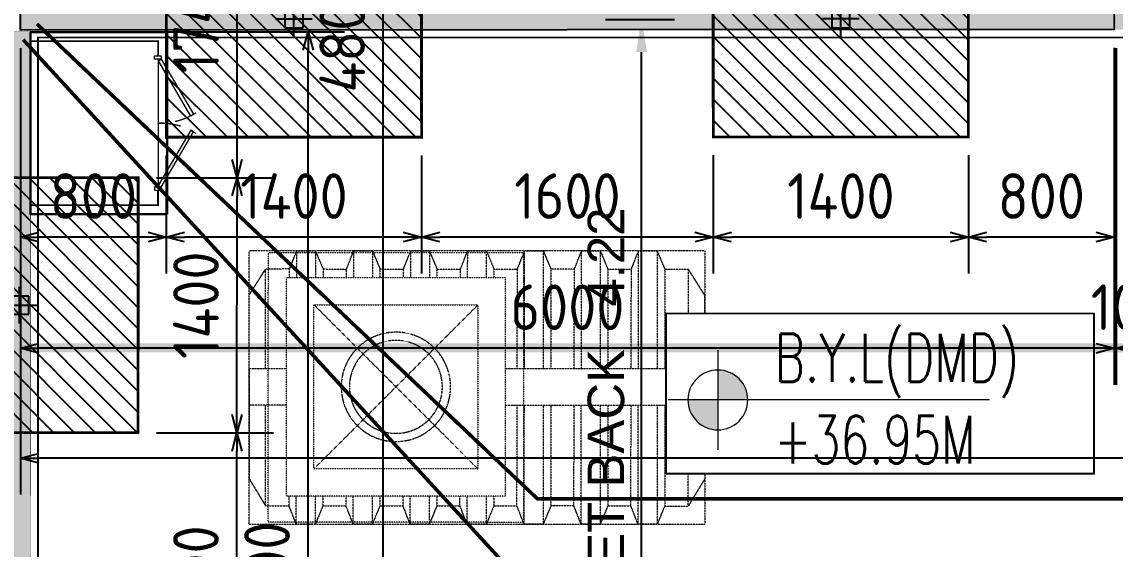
# Model space of a CAD drawing. Header units: centimetres. Extents: x -6122352 to 6876996, y -1694241 to 2592194.
# Drawn here: x 89048 to 95045, y -45072 to -42178 of the extents above; entities that cross this region are included whole.
import ezdxf

# ---------------------------------------------------------------- set-up
doc = ezdxf.new("R2010")
doc.units = ezdxf.units.CM
doc.header["$MEASUREMENT"] = 0
doc.header["$PDMODE"] = 66
doc.header["$PDSIZE"] = 100
for name, pattern in [('CENTER', [2, 1.25, -0.25, 0.25, -0.25]), ('DU23023_KAA_00_XX_M2_TR_KPTB_0024$0$DU23023_KAA_00_XX_M2_TR_XRBS_0024$0$PHANTOM2', [1.25, 0.625, -0.125, 0.125, -0.125, 0.125, -0.125]), ('HIDDEN', [0.375, 0.25, -0.125]), ('LTH-4G-M-XR-GROUND FLOOR PLAN$0$HIDDEN2', [0.1875, 0.125, -0.0625])]:
    doc.linetypes.add(name, pattern=pattern)
doc.layers.get('Defpoints').update_dxf_attribs({"color": 255, "linetype": 'CENTER'})
for name, color, linetype in [('00-MI-DIM', 7, 'Continuous'), ('@MI-FOOTINGS', 7, 'Continuous'), ('@MI-MEP', 7, 'Continuous'), ('@MI-REF LAYER', 7, 'Continuous'), ('@MI-TYPE-02', 6, 'Continuous'), ('CTECH-Text 2.5mm', 2, 'Continuous'), ('VD-WS-TEXT', 8, 'Continuous'), ('VD-WS-WATER TANK', 7, 'Continuous'), ('XREF1$0$S-LEVELS', 2, 'Continuous'), ('XREF1$0$TYPICAL NEW PROFILE', 3, 'Continuous')]:
    doc.layers.add(name, color=color, linetype=linetype)
doc.layers.add('08-Compound Wall-2', color=6, linetype='Continuous', lineweight=25, true_color=0xff00ff)
for name, color, linetype, lineweight in [('23585-XR-AR-102-8P-GF$0$A-FLOR-XREF', 8, 'Continuous', 9), ('A-ANNO-TEXT', 3, 'Continuous', 25), ('LTH-4G-M-XR-GROUND FLOOR PLAN$0$1717 X Water Tank Location_5B$0$00 Line 2', 6, 'Continuous', 13), ('XREF1$0$36-TAGLVL', 23, 'Continuous', 9), ('ZAT_WALL PANEL', 3, 'Continuous', 30)]:
    doc.layers.add(name, color=color, linetype=linetype, lineweight=lineweight)
doc.layers.add('LTH-4G-M-XR-GROUND FLOOR PLAN$0$PDF_Geometry', color=7, linetype='Continuous', true_color=0xcccccc)
doc.styles.add('DIMTEXT', font='romans.shx', dxfattribs={"width": 0.8})
doc.styles.add('Schueco-BEMSTIL', font='isocpeur.ttf', dxfattribs={"width": 0.9})
doc.styles.get("Standard").update_dxf_attribs({"font": 'arial.ttf'})
doc.styles.add('XREF1$0$DLT_TEXT', font='romans.shx', dxfattribs={"width": 0.7})
doc.dimstyles.new('DIM-25', dxfattribs={"dimscale": 25, "dimtxt": 2.5, "dimasz": 2.5, "dimexe": 1.25, "dimexo": 0.625, "dimgap": 1, "dimtad": 1, "dimdec": 0, "dimdsep": 46, "dimtxsty": 'DIMTEXT', "dimblk": 'AROW', "dimcen": 2.5, "dimse1": 1, "dimse2": 1, "dimclrd": 1, "dimclre": 1, "dimclrt": 2, "dimadec": 0, "dimazin": 0, "dimtfac": 1, "dimtdec": 0, "dimtmove": 0, "dimatfit": 3, "dimfxl": 1, "dimarcsym": 0})
doc.dimstyles.new('MI- JWC-TXT-2.5 MM', dxfattribs={"dimscale": 1.5, "dimtxt": 2.5, "dimasz": 1, "dimexe": 2, "dimexo": 1, "dimgap": 1, "dimtad": 1, "dimdec": 0, "dimdsep": 46, "dimtxsty": 'Schueco-BEMSTIL', "dimblk": 'OPEN30', "dimcen": 0, "dimdle": 2, "dimclrd": 140, "dimclre": 8, "dimclrt": 40, "dimadec": 0, "dimazin": 2, "dimtfac": 1, "dimtdec": 0, "dimtix": 1, "dimtmove": 2, "dimatfit": 3, "dimldrblk": 'OPEN', "dimfxl": 2, "dimlwd": -1, "dimlwe": -1, "dimarcsym": 0})
doc.dimstyles.get("Standard").update_dxf_attribs({"dimtxt": 5, "dimasz": 0.5, "dimexe": 0.18, "dimexo": 0.0625, "dimgap": 0.09, "dimtad": 0, "dimtih": 1, "dimtoh": 1, "dimdec": 0, "dimzin": 0, "dimdsep": 46, "dimtxsty": 'Standard', "dimcen": 0.09, "dimadec": 0, "dimazin": 0, "dimtfac": 1, "dimtdec": 0, "dimtofl": 0, "dimtmove": 0, "dimatfit": 3, "dimfxl": 1, "dimtolj": 1, "dimtzin": 0, "dimarcsym": 0})

# ---------------------------------------------------------------- blocks, each defined once
blk = doc.blocks.new('23585-XR-AR-BOUNDARY WALLS AND SETBACKS')
at = {"layer": '08-Compound Wall-2'}
blk.add_lwpolyline([(496529.0666, 2768948.8518), (496511.4457, 2768964.9989), (496505.4006, 2768958.4013), (496501.3472, 2768953.9775), (496497.2938, 2768949.5537), (496493.2404, 2768945.1299), (496489.187, 2768940.7061), (496483.073, 2768934.0337), (496500.6945, 2768917.8874)], dxfattribs=at)
blk = doc.blocks.new('A$C9d9485f6')
at = {"layer": 'A-ANNO-TEXT', "rotation": 312.4881850805905}
blk.add_blockref('23585-XR-AR-BOUNDARY WALLS AND SETBACKS', (-2377088.5348, -1504219.2521), dxfattribs=at)
blk = doc.blocks.new('AROW')
at = {"color": 1, "ltscale": 100}
for p, q in [((0, 0), (-3, 0)), ((0, -1), (0, 1))]:
    blk.add_line(p, q, dxfattribs=at)
blk.add_solid([(-1.28, 0.21), (-1.28, -0.21), (0, 0)], dxfattribs=at)
blk = doc.blocks.new('*D399')
at = {"layer": 'CTECH-Text 2.5mm', "color": 8, "lineweight": -2, "ltscale": 10, "transparency": 16777216}
blk.add_line((0.1, -0.1674), (0.9, -0.1674), dxfattribs=at)
at = {"layer": 'Defpoints', "color": 0, "ltscale": 10, "transparency": 16777216}
for p in [(0.05, 0), (0.95, 0), (0.95, -0.1674)]:
    blk.add_point(p, dxfattribs=at)
at = {"layer": 'CTECH-Text 2.5mm', "color": 8, "lineweight": -2, "ltscale": 10, "transparency": 16777216, "xscale": 0.05, "yscale": 0.05, "zscale": 0.05, "rotation": 180}
blk.add_blockref('AROW', (0.05, -0.1674), dxfattribs=at)
at = {"layer": 'CTECH-Text 2.5mm', "color": 8, "lineweight": -2, "ltscale": 10, "transparency": 16777216, "xscale": 0.05, "yscale": 0.05, "zscale": 0.05}
blk.add_blockref('AROW', (0.95, -0.1674), dxfattribs=at)
at = {"layer": 'CTECH-Text 2.5mm', "color": 8, "ltscale": 10, "transparency": 16777216, "insert": (0.5, -0.1124), "char_height": 0.09, "attachment_point": 5, "style": 'DIMTEXT'}
blk.add_mtext('900', dxfattribs=at)
blk = doc.blocks.new('*D400')
at = {"layer": 'CTECH-Text 2.5mm', "color": 8, "lineweight": -2, "ltscale": 10, "transparency": 16777216}
blk.add_line((0.8453, -0.65), (0.8453, -0.05), dxfattribs=at)
at = {"layer": 'Defpoints', "color": 0, "ltscale": 10, "transparency": 16777216}
for p in [(0.8453, 0), (0.95, 0), (0.95, -0.7)]:
    blk.add_point(p, dxfattribs=at)
at = {"layer": 'CTECH-Text 2.5mm', "color": 8, "lineweight": -2, "ltscale": 10, "transparency": 16777216, "xscale": 0.05, "yscale": 0.05, "zscale": 0.05}
for p, rotation in [((0.8453, 0), 90), ((0.8453, -0.7), 270)]:
    blk.add_blockref('AROW', p, dxfattribs=dict(at, rotation=rotation))
at = {"layer": 'CTECH-Text 2.5mm', "color": 8, "ltscale": 10, "transparency": 16777216, "insert": (0.7903, -0.35), "char_height": 0.09, "attachment_point": 5, "rotation": 90, "style": 'DIMTEXT'}
blk.add_mtext('700', dxfattribs=at)
blk = doc.blocks.new('WATER TANK-5G')
at = {"layer": 'VD-WS-WATER TANK', "color": 8, "linetype": 'HIDDEN', "lineweight": 0}
for p, q in [((-1250, 750), (-1250, -750)), ((-1250, 750), (1250, 750)), ((1250, -750), (1250, 750)), ((-1250, 506.4), (-1159.5, 650)), ((-1030.3, 650.1), (-1159.5, 650)), ((-1030.3, 650.1), (-1159.5, 650)), ((-1159.5, 104.3), (-1159.5, 650)), ((-717.8, 650.4), (-847, 650.3)), ((-534.5, 650.3), (-405.3, 650.3)), ((-92.8, 650.3), (-222, 650)), ((219.7, 650.3), (90.5, 650.3)), ((532.2, 650.3), (403, 650.3)), ((844.7, 650.2), (715.5, 650)), ((1030.3, 650.1), (1159.5, 650)), ((1030.3, 650.1), (1159.5, 650)), ((1159.5, 104.3), (1159.5, 650)), ((1250, 506.4), (1159.5, 650)), ((-1250, 6.4), (-1250, 506.4)), ((1250, 6.4), (1250, 506.4)), ((1250, 6.4), (1250, 506.4)), ((-1250, 104.3), (-1250, -97.9)), ((1250, 104.3), (1250, -97.9)), ((-1250, 0), (-1250, -500)), ((1250, 0), (1250, -500)), ((1250, 0), (1250, -500)), ((-1159.5, -650), (-1159.5, -97.9)), ((1159.5, -649.4), (1159.5, -97.9)), ((-1250, -500), (-1159.5, -650)), ((1250, -500), (1159.5, -649.4)), ((-1030.2, -649.9), (-1159.5, -650)), ((-717.8, -649.6), (-844.7, -649.7)), ((-532.2, -649.7), (-405.3, -649.7)), ((-92.8, -649.7), (-219.7, -650)), ((219.7, -649.8), (92.8, -649.8)), ((532.2, -649.4), (405.3, -649.7)), ((532.3, -650), (532.2, -650)), ((844.7, -649), (717.8, -649.2)), ((1159.5, -649.4), (1030.3, -649.7)), ((1250, -750), (-1250, -750))]:
    blk.add_line(p, q, dxfattribs=at)
at = {"layer": 'VD-WS-WATER TANK', "color": 8, "linetype": 'HIDDEN', "lineweight": 0, "ltscale": 0.2}
for p, q in [((-5.4, 453.5), (894.6, -446.5)), ((894.6, 453.5), (-5.4, -446.5))]:
    blk.add_line(p, q, dxfattribs=at)
at = {"layer": 'VD-WS-WATER TANK', "color": 8, "linetype": 'HIDDEN', "lineweight": 0}
for points in [[(-885.4, 104.3), (-886.4, 750), (-988.6, 750), (-1030.3, 650.3), (-1030.3, 104.3)], [(-988.6, 750), (-988.6, 104.3)], [(-846, 104.3), (-847, 650.3), (-886.4, 750)], [(-572.9, 104.3), (-573.9, 750), (-676.1, 750), (-717.8, 650.3), (-717.8, 104.3)], [(-676.1, 750), (-676.1, 104.3)], [(-533.5, 104.3), (-534.5, 650.3), (-573.9, 750)], [(-260.4, 104.3), (-261.4, 750), (-363.6, 750), (-405.3, 650.3), (-405.3, 104.3)], [(-363.6, 750), (-363.6, 104.3)], [(-221, 104.3), (-222, 650.3), (-261.4, 750)], [(51.3, 603.5), (51.1, 750), (-51.1, 750), (-92.8, 650.3), (-92.8, 603.5)], [(-51.1, 750), (-51.1, 603.5)], [(90.6, 603.5), (90.5, 650.3), (51.1, 750)], [(363.8, 603.5), (363.6, 750), (261.4, 750), (219.7, 650.3), (219.7, 603.5)], [(261.4, 750), (261.4, 603.5)], [(403.1, 603.5), (403, 650.3), (363.6, 750)], [(676.3, 603.5), (676.1, 750), (573.9, 750), (532.2, 650.3), (532.2, 603.5)], [(573.9, 750), (573.9, 603.5)], [(715.6, 603.5), (715.5, 650.3), (676.1, 750)], [(988.8, 603.5), (988.6, 750), (886.4, 750), (844.7, 650.3), (844.7, 603.5)], [(886.4, 750), (886.4, 603.5)], [(1028.1, 603.5), (1028, 650.3), (988.6, 750)], [(-155.4, 104.3), (-1250, 104.3), (-1250, -97.9), (-155.4, -97.9)], [(1044.6, -97.9), (1250, -97.9), (1250, 104.3), (1044.6, 104.3)], [(-1030.3, -97.9), (-1030.3, -649.7), (-988.6, -750), (-884.1, -750), (-844.7, -649.7), (-845.6, -97.9)], [(-988.6, -97.9), (-988.6, -750)], [(-884.1, -750), (-885.1, -97.9)], [(-717.8, -97.9), (-717.8, -649.7), (-676.1, -750), (-571.6, -750), (-532.2, -649.7), (-533.1, -97.9)], [(-676.1, -97.9), (-676.1, -750)], [(-571.6, -750), (-572.6, -97.9)], [(-405.3, -97.9), (-405.3, -649.7), (-363.6, -750), (-259.1, -750), (-219.7, -649.7), (-220.6, -97.9)], [(-363.6, -97.9), (-363.6, -750)], [(-259.1, -750), (-260.1, -97.9)], [(-92.8, -596.5), (-92.8, -649.7), (-51.1, -750), (53.4, -750), (92.8, -649.7), (92.8, -596.5)], [(-51.1, -596.5), (-51.1, -750)], [(53.4, -750), (53.2, -596.5)], [(219.7, -596.5), (219.7, -649.7), (261.4, -750), (365.9, -750), (405.3, -649.7), (405.3, -596.5)], [(261.4, -596.5), (261.4, -750)], [(365.9, -750), (365.7, -596.5)], [(532.2, -596.5), (532.2, -649.7), (573.9, -750), (678.4, -750), (717.8, -649.7), (717.8, -596.5)], [(573.9, -596.5), (573.9, -750)], [(678.4, -750), (678.2, -596.5)], [(844.7, -596.5), (844.7, -649.7), (886.4, -750), (990.9, -750), (1030.3, -649.7), (1030.2, -596.5)], [(886.4, -596.5), (886.4, -750)], [(990.9, -750), (990.6, -596.5)]]:
    blk.add_lwpolyline(points, dxfattribs=at)
at = {"layer": 'VD-WS-WATER TANK', "color": 8, "linetype": 'HIDDEN', "lineweight": 0, "ltscale": 0.2}
for points in [[(-255.4, -739.7), (1144.6, -739.7), (1144.6, 740.3), (-255.4, 740.3)], [(-155.4, -596.5), (1044.6, -596.5), (1044.6, 603.5), (-155.4, 603.5)], [(-5.4, -446.5), (894.6, -446.5), (894.6, 453.5), (-5.4, 453.5)]]:
    blk.add_lwpolyline(points, close=True, dxfattribs=at)
at = {"layer": 'VD-WS-WATER TANK', "color": 8, "linetype": 'HIDDEN', "lineweight": 0}
for radius in [300, 255]:
    blk.add_circle((444.6, 3.5), radius, dxfattribs=at)
blk = doc.blocks.new('XREF1$0$LVL  ATTR')
at = {"color": 7}
blk.add_wipeout([(-0.3373, 0.3835), (1.8973, 0.3835), (1.8973, -0.4505), (-0.3373, -0.4505)], dxfattribs=at)
at = {"layer": 'XREF1$0$36-TAGLVL', "extrusion": (-4.88814e-07, 1.40652e-17, 1)}
h = blk.add_hatch(color=252, dxfattribs=at)
h.paths.add_polyline_path([(-0.0654, 0.1563, 0.414214), (-0.2216, 0), (-0.0654, 0)])
h.paths.add_polyline_path([(0.0909, 0), (-0.0654, 0), (-0.0654, -0.1562, 0.414214)])
for p, q in [((-0.0654, -0.2604), (-0.0654, 0.2604)), ((1.3511, 0, 0), (-0.3253, 0, 0))]:
    blk.add_line(p, q, dxfattribs=at)
blk.add_circle((-0.0654, 0, 0), 0.1562, dxfattribs=at)
at = {"layer": 'XREF1$0$S-LEVELS', "color": 1}
blk.add_lwpolyline([(-0.3373, 0.3835), (1.8973, 0.3835), (1.8973, -0.4505), (-0.3373, -0.4505)], close=True, dxfattribs=at)
at = {"layer": 'XREF1$0$TYPICAL NEW PROFILE', "color": 3, "style": 'XREF1$0$DLT_TEXT', "width": 0.7}
for tag, p in [('+0.00M', (0.2413, 0.0671, -0.0001)), ('S.S.L', (0.2413, -0.3453, -0.0001))]:
    blk.add_attdef(tag, p, '', height=0.25, dxfattribs=at)
blk = doc.blocks.new('*D738')
at = {"color": 0, "lineweight": -2, "transparency": 16777216}
for p, q in [((494320.8834, 2767883.085), (494321.2614, 2767883.085)), ((494321.0814, 2767879.0421), (494321.0814, 2767882.905)), ((494320.7334, 2767878.8621), (494321.2614, 2767878.8621))]:
    blk.add_line(p, q, dxfattribs=at)
at = {"color": 0, "transparency": 16777216}
for points in [[(494321.0514, 2767882.905), (494321.1114, 2767882.905), (494321.0814, 2767883.085)], [(494321.0514, 2767879.0421), (494321.1114, 2767879.0421), (494321.0814, 2767878.8621)]]:
    blk.add_solid(points, dxfattribs=at)
at = {"layer": 'Defpoints', "color": 0, "transparency": 16777216}
for p in [(494320.8209, 2767883.085), (494321.0814, 2767883.085), (494320.6709, 2767878.8621)]:
    blk.add_point(p, dxfattribs=at)
at = {"color": 0, "transparency": 16777216, "insert": (494320.888, 2767880.9736), "char_height": 0.2, "attachment_point": 5, "rotation": 90}
blk.add_mtext('\\A1;SET BACK   4.22', dxfattribs=at)
blk = doc.blocks.new('_Open30')
at = {"color": 0, "linetype": 'ByBlock', "lineweight": -2}
for p, q in [((-1, 0.268), (0, 0)), ((0, 0), (-1, -0.268)), ((0, 0), (-1, 0))]:
    blk.add_line(p, q, dxfattribs=at)
blk = doc.blocks.new('*D964')
at = {"layer": '00-MI-DIM', "color": 8, "transparency": 16777216}
for p, q in [((436950.7, -173339.8), (438574.4, -173340.1)), ((436948.6, -179339.8), (438573.3, -179340.1))]:
    blk.add_line(p, q, dxfattribs=at)
at = {"layer": '00-MI-DIM', "color": 140, "transparency": 16777216}
blk.add_line((438373.3, -179240), (438374.4, -173440), dxfattribs=at)
at = {"layer": 'Defpoints', "color": 0, "transparency": 16777216}
for p in [(436850.7, -173339.8), (438374.4, -173340), (436848.6, -179339.8)]:
    blk.add_point(p, dxfattribs=at)
at = {"layer": '00-MI-DIM', "color": 140, "transparency": 16777216, "xscale": 100, "yscale": 100, "zscale": 100}
for p, rotation in [((438374.4, -173340), 89.98973417893167), ((438373.3, -179340), 269.9897341789317)]:
    blk.add_blockref('_Open30', p, dxfattribs=dict(at, rotation=rotation))
at = {"layer": '00-MI-DIM', "color": 40, "transparency": 16777216, "insert": (438148.8, -176340), "char_height": 250, "attachment_point": 5, "rotation": 89.98973, "style": 'Schueco-BEMSTIL'}
blk.add_mtext('6000', dxfattribs=at)
blk = doc.blocks.new('_Open')
at = {"color": 0, "linetype": 'ByBlock', "lineweight": -2}
for p, q in [((-1, 0.2), (0, 0)), ((-1, -0.2), (0, 0)), ((0, 0), (-1, 0))]:
    blk.add_line(p, q, dxfattribs=at)
blk = doc.blocks.new('*D972')
at = {"layer": '00-MI-DIM', "color": 8, "transparency": 16777216}
for p, q in [((436895.4, -149271.2), (438990.7, -149271.6)), ((436886.5, -197271.6), (438982.1, -197272))]:
    blk.add_line(p, q, dxfattribs=at)
at = {"layer": '00-MI-DIM', "color": 140, "transparency": 16777216}
blk.add_line((438782.2, -197172), (438790.7, -149371.5), dxfattribs=at)
at = {"layer": 'Defpoints', "color": 0, "transparency": 16777216}
for p in [(436795.4, -149271.2), (438790.7, -149271.5), (436786.5, -197271.6)]:
    blk.add_point(p, dxfattribs=at)
at = {"layer": '00-MI-DIM', "color": 140, "transparency": 16777216, "xscale": 100, "yscale": 100, "zscale": 100}
for p, rotation in [((438790.7, -149271.5), 89.98973417893167), ((438782.1, -197272), 269.9897341789317)]:
    blk.add_blockref('_Open30', p, dxfattribs=dict(at, rotation=rotation))
at = {"layer": '00-MI-DIM', "color": 40, "transparency": 16777216, "insert": (438561.4, -173271.7), "char_height": 250, "attachment_point": 5, "rotation": 89.98973, "style": 'Schueco-BEMSTIL'}
blk.add_mtext('48000', dxfattribs=at)
blk = doc.blocks.new('T2-FOOTING PLAN')
at = {"layer": '@MI-FOOTINGS', "transparency": 33554679}
h = blk.add_hatch(dxfattribs=at)
h.set_pattern_fill('ANSI31', color=8, scale=650)
h.paths.add_polyline_path([(-700, 650), (700, 650), (700, -650), (-700, -650)])
at = {"layer": '@MI-FOOTINGS', "color": 160, "true_color": 0x3340f0, "const_width": 15}
blk.add_lwpolyline([(-700, 650), (700, 650), (700, -650), (-700, -650)], close=True, dxfattribs=at)
at = {"layer": '@MI-FOOTINGS', "color": 30}
blk.add_point((0, 0), dxfattribs=at)
blk = doc.blocks.new('*D953')
at = {"layer": '00-MI-DIM', "color": 8, "transparency": 16777216}
for p, q in [((437541.4, -175539.9), (438183.8, -175540)), ((437541.1, -177139.9), (438183.5, -177140))]:
    blk.add_line(p, q, dxfattribs=at)
at = {"layer": '00-MI-DIM', "color": 140, "transparency": 16777216}
blk.add_line((437983.6, -177040), (437983.8, -175640), dxfattribs=at)
at = {"layer": 'Defpoints', "color": 0, "transparency": 16777216}
for p in [(437441.4, -175539.9), (437983.8, -175540), (437441.1, -177139.9)]:
    blk.add_point(p, dxfattribs=at)
at = {"layer": '00-MI-DIM', "color": 140, "transparency": 16777216, "xscale": 100, "yscale": 100, "zscale": 100}
for p, rotation in [((437983.8, -175540), 89.98973417893167), ((437983.5, -177140), 269.9897341789317)]:
    blk.add_blockref('_Open30', p, dxfattribs=dict(at, rotation=rotation))
at = {"layer": '00-MI-DIM', "color": 40, "transparency": 16777216, "insert": (437758.7, -176339.9), "char_height": 250, "attachment_point": 5, "rotation": 89.98973, "style": 'Schueco-BEMSTIL'}
blk.add_mtext('1600', dxfattribs=at)
blk = doc.blocks.new('*D954')
at = {"layer": '00-MI-DIM', "color": 8, "transparency": 16777216}
for p, q in [((437541.7, -174139.9), (438184.1, -174140)), ((437541.4, -175539.9), (438183.8, -175540))]:
    blk.add_line(p, q, dxfattribs=at)
at = {"layer": '00-MI-DIM', "color": 140, "transparency": 16777216}
blk.add_line((437983.8, -175440), (437984.1, -174240), dxfattribs=at)
at = {"layer": 'Defpoints', "color": 0, "transparency": 16777216}
for p in [(437441.7, -174139.9), (437984.1, -174140), (437441.4, -175539.9)]:
    blk.add_point(p, dxfattribs=at)
at = {"layer": '00-MI-DIM', "color": 140, "transparency": 16777216, "xscale": 100, "yscale": 100, "zscale": 100}
for p, rotation in [((437984.1, -174140), 89.98973417893167), ((437983.8, -175540), 269.9897341789317)]:
    blk.add_blockref('_Open30', p, dxfattribs=dict(at, rotation=rotation))
at = {"layer": '00-MI-DIM', "color": 40, "transparency": 16777216, "insert": (437759, -174839.9), "char_height": 250, "attachment_point": 5, "rotation": 89.98973, "style": 'Schueco-BEMSTIL'}
blk.add_mtext('1400', dxfattribs=at)
blk = doc.blocks.new('*D955')
at = {"layer": '00-MI-DIM', "color": 8, "transparency": 16777216}
for p, q in [((437542.5, -172400.4), (438184.4, -172400.5)), ((437541.7, -174139.9), (438184.1, -174140))]:
    blk.add_line(p, q, dxfattribs=at)
at = {"layer": '00-MI-DIM', "color": 140, "transparency": 16777216}
blk.add_line((437984.1, -174040), (437984.4, -172500.4), dxfattribs=at)
at = {"layer": 'Defpoints', "color": 0, "transparency": 16777216}
for p in [(437442.5, -172400.3), (437984.4, -172400.4), (437441.7, -174139.9)]:
    blk.add_point(p, dxfattribs=at)
at = {"layer": '00-MI-DIM', "color": 140, "transparency": 16777216, "xscale": 100, "yscale": 100, "zscale": 100}
for p, rotation in [((437984.4, -172400.4), 89.98973417893167), ((437984.1, -174140), 269.9897341789317)]:
    blk.add_blockref('_Open30', p, dxfattribs=dict(at, rotation=rotation))
at = {"layer": '00-MI-DIM', "color": 40, "transparency": 16777216, "insert": (437759.2, -173270.2), "char_height": 250, "attachment_point": 5, "rotation": 89.98973, "style": 'Schueco-BEMSTIL'}
blk.add_mtext('1740', dxfattribs=at)
blk = doc.blocks.new('*D1055')
at = {"layer": '@MI-TYPE-02', "color": 8, "transparency": 16777216}
for p, q in [((597042.2, 2768794), (597042.2, 2766945.5)), ((597052.2, 2768792.9), (597052.2, 2766945.5))]:
    blk.add_line(p, q, dxfattribs=at)
at = {"layer": '@MI-TYPE-02', "color": 140, "transparency": 16777216}
for p, q in [((596942.2, 2767145.5), (596842.2, 2767145.5)), ((597052.2, 2767145.5), (597042.2, 2767145.5)), ((597152.2, 2767145.5), (597252.2, 2767145.5))]:
    blk.add_line(p, q, dxfattribs=at)
at = {"layer": 'Defpoints', "color": 0, "transparency": 16777216}
for p in [(597042.2, 2768894), (597052.2, 2768892.9), (597042.2, 2767145.5)]:
    blk.add_point(p, dxfattribs=at)
at = {"layer": '@MI-TYPE-02', "color": 140, "transparency": 16777216, "xscale": 100, "yscale": 100, "zscale": 100}
blk.add_blockref('_Open30', (597042.2, 2767145.5), dxfattribs=at)
at = {"layer": '@MI-TYPE-02', "color": 140, "transparency": 16777216, "xscale": 100, "yscale": 100, "zscale": 100, "rotation": 180}
blk.add_blockref('_Open30', (597052.2, 2767145.5), dxfattribs=at)
at = {"layer": '@MI-TYPE-02', "color": 40, "transparency": 16777216, "insert": (597047.2, 2767370.5), "char_height": 250, "attachment_point": 5, "style": 'Schueco-BEMSTIL'}
blk.add_mtext('10', dxfattribs=at)
blk = doc.blocks.new('*D1056')
at = {"layer": '@MI-TYPE-02', "color": 8, "transparency": 16777216}
for p, q in [((591042.2, 2768791.8), (591042.2, 2766945.5)), ((597042.2, 2768794), (597042.2, 2766945.5))]:
    blk.add_line(p, q, dxfattribs=at)
at = {"layer": '@MI-TYPE-02', "color": 140, "transparency": 16777216}
blk.add_line((596942.2, 2767145.5), (591142.2, 2767145.5), dxfattribs=at)
at = {"layer": 'Defpoints', "color": 0, "transparency": 16777216}
for p in [(591042.2, 2768891.8), (597042.2, 2768894), (591042.2, 2767145.5)]:
    blk.add_point(p, dxfattribs=at)
at = {"layer": '@MI-TYPE-02', "color": 140, "transparency": 16777216, "xscale": 100, "yscale": 100, "zscale": 100, "rotation": 180}
blk.add_blockref('_Open30', (591042.2, 2767145.5), dxfattribs=at)
at = {"layer": '@MI-TYPE-02', "color": 140, "transparency": 16777216, "xscale": 100, "yscale": 100, "zscale": 100}
blk.add_blockref('_Open30', (597042.2, 2767145.5), dxfattribs=at)
at = {"layer": '@MI-TYPE-02', "color": 40, "transparency": 16777216, "insert": (594042.2, 2767370.5), "char_height": 250, "attachment_point": 5, "style": 'Schueco-BEMSTIL'}
blk.add_mtext('6000', dxfattribs=at)
blk = doc.blocks.new('*D1064')
at = {"layer": '@MI-TYPE-02', "color": 8, "transparency": 16777216}
for p, q in [((-36164.8, -166.5), (-36164.8, -1404.9)), ((-36964.9, -755.9), (-36964.9, -1404.9))]:
    blk.add_line(p, q, dxfattribs=at)
at = {"layer": '@MI-TYPE-02', "color": 140, "transparency": 16777216}
blk.add_line((-36264.8, -1204.9), (-36864.9, -1204.9), dxfattribs=at)
at = {"layer": 'Defpoints', "color": 0, "transparency": 16777216}
for p in [(-36164.8, -66.5), (-36964.9, -655.9), (-36964.9, -1204.9)]:
    blk.add_point(p, dxfattribs=at)
at = {"layer": '@MI-TYPE-02', "color": 140, "transparency": 16777216, "xscale": 100, "yscale": 100, "zscale": 100, "rotation": 180}
blk.add_blockref('_Open30', (-36964.9, -1204.9), dxfattribs=at)
at = {"layer": '@MI-TYPE-02', "color": 140, "transparency": 16777216, "xscale": 100, "yscale": 100, "zscale": 100}
blk.add_blockref('_Open30', (-36164.8, -1204.9), dxfattribs=at)
at = {"layer": '@MI-TYPE-02', "color": 40, "transparency": 16777216, "insert": (-36564.8, -979.9), "char_height": 250, "attachment_point": 5, "style": 'Schueco-BEMSTIL'}
blk.add_mtext('800', dxfattribs=at)
blk = doc.blocks.new('*D1065')
at = {"layer": '@MI-TYPE-02', "color": 8, "transparency": 16777216}
for p, q in [((-38364.9, -756.2), (-38364.9, -1404.9)), ((-36964.9, -755.9), (-36964.9, -1404.9))]:
    blk.add_line(p, q, dxfattribs=at)
at = {"layer": '@MI-TYPE-02', "color": 140, "transparency": 16777216}
blk.add_line((-37064.9, -1204.9), (-38264.9, -1204.9), dxfattribs=at)
at = {"layer": 'Defpoints', "color": 0, "transparency": 16777216}
for p in [(-38364.9, -656.2), (-36964.9, -655.9), (-38364.9, -1204.9)]:
    blk.add_point(p, dxfattribs=at)
at = {"layer": '@MI-TYPE-02', "color": 140, "transparency": 16777216, "xscale": 100, "yscale": 100, "zscale": 100, "rotation": 180}
blk.add_blockref('_Open30', (-38364.9, -1204.9), dxfattribs=at)
at = {"layer": '@MI-TYPE-02', "color": 140, "transparency": 16777216, "xscale": 100, "yscale": 100, "zscale": 100}
blk.add_blockref('_Open30', (-36964.9, -1204.9), dxfattribs=at)
at = {"layer": '@MI-TYPE-02', "color": 40, "transparency": 16777216, "insert": (-37664.9, -979.9), "char_height": 250, "attachment_point": 5, "style": 'Schueco-BEMSTIL'}
blk.add_mtext('1400', dxfattribs=at)
blk = doc.blocks.new('*D1062')
at = {"layer": '@MI-TYPE-02', "color": 8, "transparency": 16777216}
for p, q in [((-39964.9, -756.5), (-39964.9, -1404.9)), ((-38364.9, -756.2), (-38364.9, -1404.9))]:
    blk.add_line(p, q, dxfattribs=at)
at = {"layer": '@MI-TYPE-02', "color": 140, "transparency": 16777216}
blk.add_line((-38464.9, -1204.9), (-39864.9, -1204.9), dxfattribs=at)
at = {"layer": 'Defpoints', "color": 0, "transparency": 16777216}
for p in [(-39964.9, -656.5), (-38364.9, -656.2), (-39964.9, -1204.9)]:
    blk.add_point(p, dxfattribs=at)
at = {"layer": '@MI-TYPE-02', "color": 140, "transparency": 16777216, "xscale": 100, "yscale": 100, "zscale": 100, "rotation": 180}
blk.add_blockref('_Open30', (-39964.9, -1204.9), dxfattribs=at)
at = {"layer": '@MI-TYPE-02', "color": 140, "transparency": 16777216, "xscale": 100, "yscale": 100, "zscale": 100}
blk.add_blockref('_Open30', (-38364.9, -1204.9), dxfattribs=at)
at = {"layer": '@MI-TYPE-02', "color": 40, "transparency": 16777216, "insert": (-39164.9, -979.9), "char_height": 250, "attachment_point": 5, "style": 'Schueco-BEMSTIL'}
blk.add_mtext('1600', dxfattribs=at)
blk = doc.blocks.new('*D1063')
at = {"layer": '@MI-TYPE-02', "color": 8, "transparency": 16777216}
for p, q in [((-41364.9, -756.7), (-41364.9, -1404.9)), ((-39964.9, -756.5), (-39964.9, -1404.9))]:
    blk.add_line(p, q, dxfattribs=at)
at = {"layer": '@MI-TYPE-02', "color": 140, "transparency": 16777216}
blk.add_line((-40064.9, -1204.9), (-41264.9, -1204.9), dxfattribs=at)
at = {"layer": 'Defpoints', "color": 0, "transparency": 16777216}
for p in [(-41364.9, -656.7), (-39964.9, -656.5), (-41364.9, -1204.9)]:
    blk.add_point(p, dxfattribs=at)
at = {"layer": '@MI-TYPE-02', "color": 140, "transparency": 16777216, "xscale": 100, "yscale": 100, "zscale": 100, "rotation": 180}
blk.add_blockref('_Open30', (-41364.9, -1204.9), dxfattribs=at)
at = {"layer": '@MI-TYPE-02', "color": 140, "transparency": 16777216, "xscale": 100, "yscale": 100, "zscale": 100}
blk.add_blockref('_Open30', (-39964.9, -1204.9), dxfattribs=at)
at = {"layer": '@MI-TYPE-02', "color": 40, "transparency": 16777216, "insert": (-40664.9, -979.9), "char_height": 250, "attachment_point": 5, "style": 'Schueco-BEMSTIL'}
blk.add_mtext('1400', dxfattribs=at)
blk = doc.blocks.new('*D1061')
at = {"layer": '@MI-TYPE-02', "color": 8, "transparency": 16777216}
for p, q in [((-42164.7, -168.7), (-42164.7, -1404.9)), ((-41364.9, -756.7), (-41364.9, -1404.9))]:
    blk.add_line(p, q, dxfattribs=at)
at = {"layer": '@MI-TYPE-02', "color": 140, "transparency": 16777216}
blk.add_line((-41464.9, -1204.9), (-42064.7, -1204.9), dxfattribs=at)
at = {"layer": 'Defpoints', "color": 0, "transparency": 16777216}
for p in [(-42164.7, -68.7), (-41364.9, -656.7), (-42164.7, -1204.9)]:
    blk.add_point(p, dxfattribs=at)
at = {"layer": '@MI-TYPE-02', "color": 140, "transparency": 16777216, "xscale": 100, "yscale": 100, "zscale": 100, "rotation": 180}
blk.add_blockref('_Open30', (-42164.7, -1204.9), dxfattribs=at)
at = {"layer": '@MI-TYPE-02', "color": 140, "transparency": 16777216, "xscale": 100, "yscale": 100, "zscale": 100}
blk.add_blockref('_Open30', (-41364.9, -1204.9), dxfattribs=at)
at = {"layer": '@MI-TYPE-02', "color": 40, "transparency": 16777216, "insert": (-41764.8, -979.9), "char_height": 250, "attachment_point": 5, "style": 'Schueco-BEMSTIL'}
blk.add_mtext('800', dxfattribs=at)
blk = doc.blocks.new('*D1057')
at = {"layer": '@MI-TYPE-02', "color": 8, "transparency": 16777216}
for p, q in [((591042, 2768791.8), (591042, 2766342)), ((633207, 2768800.5), (633207, 2766342))]:
    blk.add_line(p, q, dxfattribs=at)
at = {"layer": '@MI-TYPE-02', "color": 140, "transparency": 16777216}
blk.add_line((633107, 2766542), (591142, 2766542), dxfattribs=at)
at = {"layer": 'Defpoints', "color": 0, "transparency": 16777216}
for p in [(633207, 2768900.5), (591042, 2768891.8), (591042, 2766542)]:
    blk.add_point(p, dxfattribs=at)
at = {"layer": '@MI-TYPE-02', "color": 140, "transparency": 16777216, "xscale": 100, "yscale": 100, "zscale": 100, "rotation": 180}
blk.add_blockref('_Open30', (591042, 2766542), dxfattribs=at)
at = {"layer": '@MI-TYPE-02', "color": 140, "transparency": 16777216, "xscale": 100, "yscale": 100, "zscale": 100}
blk.add_blockref('_Open30', (633207, 2766542), dxfattribs=at)
at = {"layer": '@MI-TYPE-02', "color": 40, "transparency": 16777216, "insert": (612124.5, 2766767), "char_height": 250, "attachment_point": 5, "style": 'Schueco-BEMSTIL'}
blk.add_mtext('42165', dxfattribs=at)
blk = doc.blocks.new('A$C105233b1')
at = {"layer": 'LTH-4G-M-XR-GROUND FLOOR PLAN$0$1717 X Water Tank Location_5B$0$00 Line 2', "color": 8, "linetype": 'Continuous'}
blk.add_lwpolyline([(0.8683, -0.7, 0.01, 0.01, 0), (0.95, -0.7, 0.01, 0.01, 0), (0.95, 0, 0.01, 0.01, 0), (0.05, 0, 0.01, 0.01, 0), (0.05, -0.7, 0.01, 0.01, 0), (0.1308, -0.7, 0, 0, 0)], format="xyseb", dxfattribs=at)
at = {"layer": 'LTH-4G-M-XR-GROUND FLOOR PLAN$0$PDF_Geometry', "color": 8, "lineweight": 5}
for points in [[(0.148, -0.7172), (0.148, -0.6812), (0.1308, -0.6812), (0.1308, -0.7172)], [(0.4512, -0.8952), (0.4606, -0.8796), (0.1574, -0.7016), (0.148, -0.7172)], [(0.548, -0.8952), (0.5386, -0.8796), (0.8418, -0.7016), (0.8512, -0.7172)], [(0.8512, -0.7172), (0.8512, -0.6812), (0.8683, -0.6812), (0.8683, -0.7172)]]:
    blk.add_lwpolyline(points, close=True, dxfattribs=at)
blk.add_lwpolyline([(0.148, -0.7), (0.8512, -0.7)], dxfattribs=at)
at = {"layer": 'LTH-4G-M-XR-GROUND FLOOR PLAN$0$PDF_Geometry', "color": 8, "linetype": 'LTH-4G-M-XR-GROUND FLOOR PLAN$0$HIDDEN2', "lineweight": 5}
for centre, start, end in [((0.148, -0.7172), 327.14098, 2.80241), ((0.8512, -0.7172), 177.19816, 212.8596)]:
    blk.add_arc(centre, 0.3516, start, end, dxfattribs=at)
at = {"layer": 'ZAT_WALL PANEL', "color": 1}
blk.add_lwpolyline([(1, -0.75), (1, 0), (0, 0), (0, -0.75), (1, -0.75)], dxfattribs=at)
at = {"layer": 'CTECH-Text 2.5mm', "color": 8, "ltscale": 10}
dim = blk.add_linear_dim(base=(0.95, -0.1674), p1=(0.05, 0), p2=(0.95, 0), dimstyle='DIM-25', override={"dimscale": 1, "dimtxt": 0.09, "dimasz": 0.05, "dimgap": 0.01, "dimlfac": 1000, "dimclrd": 8, "dimclre": 8, "dimclrt": 8}, dxfattribs=at)
dim.commit()
dim.dimension.update_dxf_attribs({"geometry": '*D399', "text_midpoint": (0.5, -0.1124)})
dim = blk.add_linear_dim(base=(0.8453, 0), p1=(0.95, -0.7), p2=(0.95, 0), angle=90, dimstyle='DIM-25', override={"dimscale": 1, "dimtxt": 0.09, "dimasz": 0.05, "dimgap": 0.01, "dimlfac": 1000, "dimclrd": 8, "dimclre": 8, "dimclrt": 8}, dxfattribs=at)
dim.commit()
dim.dimension.update_dxf_attribs({"geometry": '*D400', "text_midpoint": (0.7903, -0.35)})
blk = doc.blocks.new('23585-XR-AR-END-ANNO-GF')
at = {"linetype": 'Continuous', "xscale": -1000, "yscale": 1000, "zscale": 1000, "rotation": 90.00056989643812}
blk.add_blockref('A$C105233b1', (200, 23900), dxfattribs=at)
at = {"layer": 'VD-WS-TEXT', "xscale": -1, "rotation": 359.9999650036473}
blk.add_blockref('WATER TANK-5G', (2649.9, 21950), dxfattribs=at)
blk = doc.blocks.new('A$Cab812dd2')
at = {"layer": '23585-XR-AR-102-8P-GF$0$A-FLOR-XREF', "xscale": 0.001, "yscale": 0.001, "zscale": 0.001, "rotation": 359.9966949245884}
blk.add_blockref('23585-XR-AR-END-ANNO-GF', (-0.1414, 0.0299), dxfattribs=at)
blk = doc.blocks.new('A$C26b54db7')
dim = blk.add_linear_dim(base=(3.4119, 25.0575), p1=(3.0015, 20.8345), p2=(3.1514, 25.0575), angle=90, text='SET BACK   <>', dimstyle='Standard', override={"dimtxt": 0.2, "dimtad": 1, "dimtih": 0, "dimdec": 2, "dimrnd": 0})
dim.commit()
dim.dimension.update_dxf_attribs({"geometry": '*D738', "text_midpoint": (3.2185, 22.946), "insert": (-494317.6694, -2767858.0276)})
blk = doc.blocks.new('T2-PARTITION WALL')
at = {"layer": '@MI-TYPE-02'}
h = blk.add_hatch(color=256, dxfattribs=at)
h.dxf.hatch_style = 1
h.paths.add_polyline_path([(-71, -42098.6), (-68.9, -48000.4), (51.1, -48000.4), (49, -42098.6)])
h.paths.add_polyline_path([(-68.9, -36088.6), (-71, -42088.6), (49, -42088.6), (51.1, -36088.6)])
h.paths.add_polyline_path([(-66.8, -30078.6), (-68.9, -36078.6), (51.1, -36078.6), (53.2, -30078.6)])
h.paths.add_polyline_path([(-64.6, -24068.6), (-66.8, -30068.6), (53.2, -30068.6), (55.4, -24068.6)])
h.paths.add_polyline_path([(-64.6, -23929), (-63.5, -17929), (56.5, -17929.1), (55.4, -23929.1)])
h.paths.add_polyline_path([(-63.5, -17919), (-62.4, -11919), (57.6, -11919.1), (56.5, -17919.1)])
h.paths.add_polyline_path([(-62.4, -11909), (-61.4, -5909), (58.6, -5909.1), (57.6, -11909.1)])
h.paths.add_polyline_path([(-61.4, -5899), (-60, 0), (60, 0), (58.6, -5899.1)])
at = {"layer": '@MI-TYPE-02', "const_width": 2.5}
blk.add_lwpolyline([(-64.6, -24068.6), (-66.8, -30068.6), (53.2, -30068.6), (55.4, -24068.6)], close=True, dxfattribs=at)
at = {"layer": '@MI-FOOTINGS', "rotation": 89.98973417812736}
blk.add_blockref('T2-FOOTING PLAN', (-3.8, -25568.6), dxfattribs=at)
at = {"layer": '00-MI-DIM'}
for base, p1, p2, picture, middle in [((1995.4, -0.4), (-8.9, -48000.4), (0, 0), '*D972', (1766.1, -24000.5)), ((1189, -23129.3), (646.3, -24868.7), (647.2, -23129.2), '*D955', (963.9, -23999)), ((1188.7, -24868.8), (646.1, -26268.7), (646.3, -24868.7), '*D954', (963.6, -25568.8)), ((1188.5, -26268.8), (645.8, -27868.7), (646.1, -26268.7), '*D953', (963.3, -27068.8))]:
    dim = blk.add_linear_dim(base=base, p1=p1, p2=p2, angle=89.98973, dimstyle='MI- JWC-TXT-2.5 MM', dxfattribs=at)
    dim.commit()
    dim.dimension.update_dxf_attribs({"geometry": picture, "text_midpoint": middle, "insert": (-436795.4, 149271.2)})
dim = blk.add_linear_dim(base=(1579, -24068.9), p1=(53.2, -30068.6), p2=(55.4, -24068.6), angle=89.98973, dimstyle='MI- JWC-TXT-2.5 MM', dxfattribs=at)
dim.commit()
dim.dimension.update_dxf_attribs({"geometry": '*D964', "text_midpoint": (1578.5, -27068.9), "dimtype": 128, "insert": (-436795.4, 149271.2)})
blk = doc.blocks.new('G6-T2-REAR-RIGHT END')
at = {"layer": '@MI-TYPE-02'}
h = blk.add_hatch(color=256, dxfattribs=at)
h.dxf.hatch_style = 1
h.paths.add_polyline_path([(-42165.2, 51.3), (-36165.3, 53.5), (-36164.8, -66.5), (-42164.7, -68.7)])
h.paths.add_polyline_path([(-36155.3, 52.4), (-30155.3, 54.6), (-30154.9, -65.4), (-36154.8, -67.6)])
h.paths.add_polyline_path([(-30145.3, 53.6), (-24145.4, 55.8), (-24144.9, -64.2), (-30144.9, -66.4)])
h.paths.add_polyline_path([(-24135.4, 54.6), (-18135.5, 56.8), (-18135, -63.2), (-24134.9, -65.4)])
h.paths.add_polyline_path([(-18125.5, 55.9), (-12125.5, 58.1), (-12125.1, -61.9), (-18125, -64.1)])
h.paths.add_polyline_path([(-12115.6, 57.3), (-6115.6, 59.5), (-6115.2, -60.5), (-12115.1, -62.7)])
h.paths.add_polyline_path([(-6105.6, 58.4), (-0.2, 60), (0.2, -60), (-6105.2, -61.6)])
blk.add_lwpolyline([(-42165.2, 51.3), (-36165.3, 53.5), (-36164.8, -66.5), (-42164.7, -68.7)], close=True, dxfattribs=at)
at = {"layer": '@MI-FOOTINGS', "xscale": -1, "rotation": 0.01015602854542941}
for p in [(-40665, -6.6), (-37665, -6.1)]:
    blk.add_blockref('T2-FOOTING PLAN', p, dxfattribs=at)
at = {"layer": '@MI-TYPE-02'}
for base, p1, p2, picture, middle in [((-42164.9, -2418.4), (0, -60), (-42164.9, -68.7), '*D1057', (-21082.5, -2193.4)), ((-42164.7, -1814.9), (-36164.8, -66.5), (-42164.7, -68.7), '*D1056', (-39164.8, -1589.9)), ((-36164.8, -1814.9), (-36154.8, -67.6), (-36164.8, -66.5), '*D1055', (-36159.8, -1589.9))]:
    dim = blk.add_linear_dim(base=base, p1=p1, p2=p2, angle=180, dimstyle='MI- JWC-TXT-2.5 MM', dxfattribs=at)
    dim.commit()
    dim.dimension.update_dxf_attribs({"geometry": picture, "text_midpoint": middle, "insert": (-633207, -2768960.5)})
for base, p1, p2, picture, middle in [((-42164.7, -1204.9), (-41364.9, -656.7), (-42164.7, -68.7), '*D1061', (-41764.8, -979.9)), ((-36964.9, -1204.9), (-36164.8, -66.5), (-36964.9, -655.9), '*D1064', (-36564.8, -979.9)), ((-41364.9, -1204.9), (-39964.9, -656.5), (-41364.9, -656.7), '*D1063', (-40664.9, -979.9)), ((-39964.9, -1204.9), (-38364.9, -656.2), (-39964.9, -656.5), '*D1062', (-39164.9, -979.9)), ((-38364.9, -1204.9), (-36964.9, -655.9), (-38364.9, -656.2), '*D1065', (-37664.9, -979.9))]:
    dim = blk.add_linear_dim(base=base, p1=p1, p2=p2, angle=180, dimstyle='MI- JWC-TXT-2.5 MM', dxfattribs=at)
    dim.commit()
    dim.dimension.update_dxf_attribs({"geometry": picture, "text_midpoint": middle})

msp = doc.modelspace()

# ---------------------------------------------------------------- block references
msp.add_blockref('T2-PARTITION WALL', (89039.50671, -18164.78521))
at = {"layer": '@MI-MEP', "color": 10, "xscale": 1000, "yscale": 1000, "zscale": 1000, "rotation": 359.9792219100943}
msp.add_blockref('A$Cab812dd2', (89026.53298, -66163.97238), dxfattribs=at)
at = {"layer": '@MI-REF LAYER', "xscale": 1000, "yscale": 1000, "zscale": 1000}
msp.add_blockref('A$C9d9485f6', (-23958.95046, 48155.57226), dxfattribs=at)

# ---------------------------------------------------------------- next in the draw order: block references
at = {"layer": '@MI-REF LAYER', "color": 7}
ref = msp.add_blockref('XREF1$0$LVL  ATTR', (92934.56837, -44253.15406, 0.15112), dxfattribs=dict(at, xscale=-1051.480567989675, yscale=1051.480567989676, zscale=1051.480567989675, rotation=179.9900720309284))
ref.add_attrib('S.S.L', 'B.Y.L(DMD)', (93177.63206, -44153.02455), dxfattribs={"layer": 'XREF1$0$TYPICAL NEW PROFILE', "color": 3, "height": 262.870142, "rotation": 359.990075322, "style": 'XREF1$0$DLT_TEXT', "width": 0.7})
ref.add_attrib('+0.00M', '+36.95M ', (93175.3287, -44602.35915), dxfattribs={"layer": 'XREF1$0$TYPICAL NEW PROFILE', "color": 3, "height": 262.870142, "rotation": 359.990075322, "style": 'XREF1$0$DLT_TEXT', "width": 0.7})

# ---------------------------------------------------------------- next in the draw order: linework, layer by layer
at = {"layer": '00-MI-DIM', "color": 94, "linetype": 'DU23023_KAA_00_XX_M2_TR_KPTB_0024$0$DU23023_KAA_00_XX_M2_TR_XRBS_0024$0$PHANTOM2', "ltscale": 10, "const_width": 50, "elevation": 157.46104}
msp.add_lwpolyline([(263982.82308, -43721.46381), (263982.82308, -43967.45786), (899.07186, -43967.45786), (895.50481, -43721.32951)], dxfattribs=at)
at = {"layer": '@MI-REF LAYER', "color": 1, "const_width": 20}
for points in [[(89130.19366, -42189.50951), (91875.96979, -44795.62782), (105683.59854, -44797.79563), (105681.51232, -47750.1515), (105683.59854, -44797.79563), (128427.80799, -44801.17904), (131079.12503, -42198.09058)], [(89049.8433, -66131.16436), (92826.2714, -62578.84685), (92835.01454, -58158.71353), (93777.00725, -58157.77353), (92835.01454, -58158.71353), (92833.78287, -46392.53012), (89055.20519, -42276.29374)]]:
    msp.add_lwpolyline(points, dxfattribs=at)

# ---------------------------------------------------------------- next in the draw order: block references
msp.add_blockref('G6-T2-REAR-RIGHT END', (131205.20537, -42154.50797))
at = {"layer": '@MI-REF LAYER', "color": 10, "xscale": 999.9999999999998, "yscale": 999.9999999999998, "zscale": 999.9999999999998, "rotation": 359.9792219095311}
msp.add_blockref('A$C26b54db7', (89026.14974, -67220.77961), dxfattribs=at)

doc.saveas('drawing.dxf')
